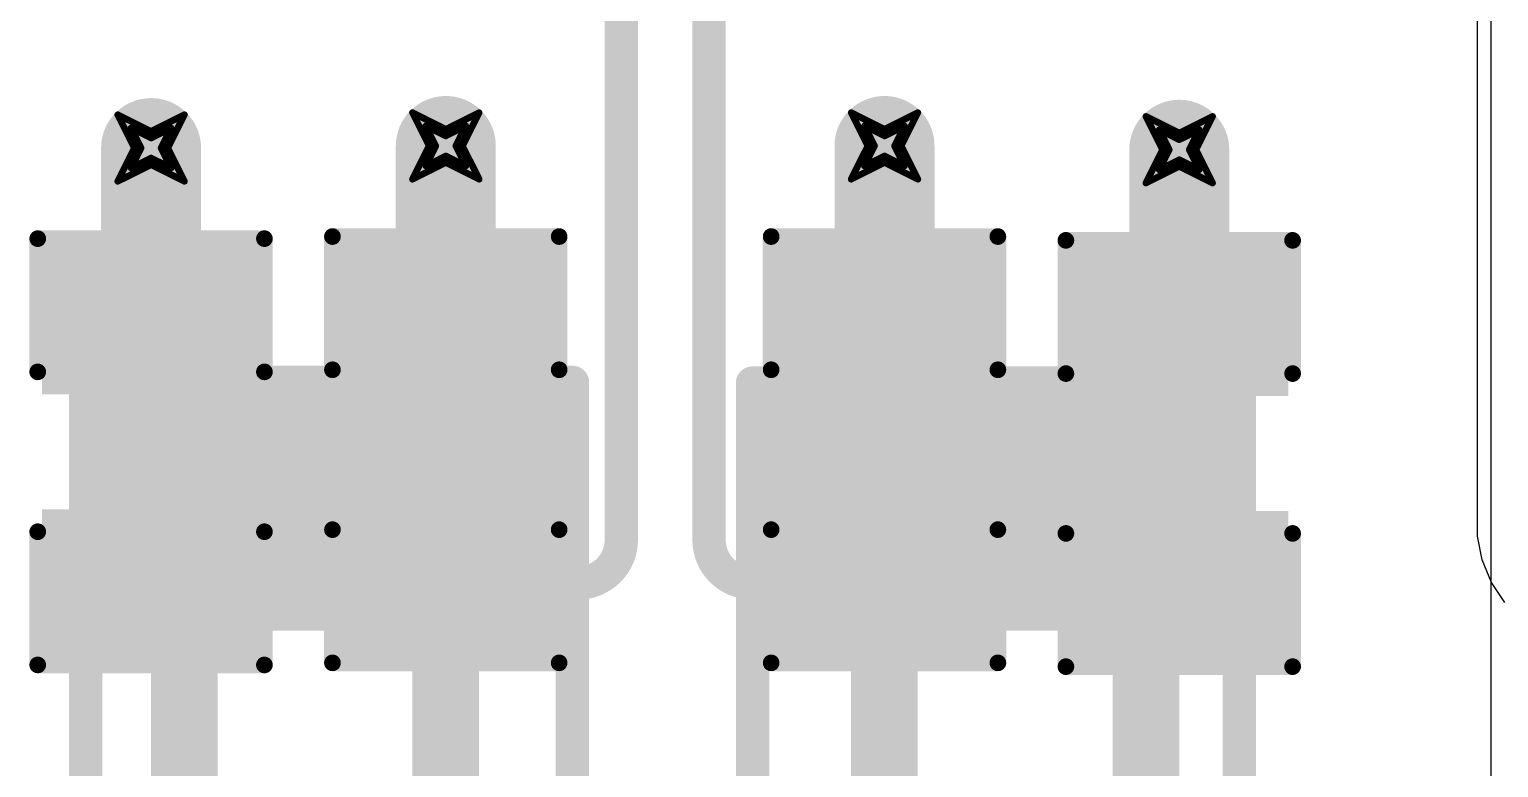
# Model space of a CAD drawing. Header units: inches. Extents: x -2 to 5376, y -4 to 5426.
# Drawn here: x 86.3 to 97.49, y 14.58 to 20.21 of the extents above; entities that cross this region are included whole.
import ezdxf

# ---------------------------------------------------------------- set-up
doc = ezdxf.new("R2010")
doc.units = ezdxf.units.IN
for name, color, linetype in [('Bottom Layer', 5, 'Continuous'), ('Bottom Overlay', 54, 'Continuous'), ('Bottom Paste', 16, 'Continuous'), ('Bottom Solder', 6, 'Continuous'), ('Drill Drawing', 1, 'Continuous'), ('Layer 1', 16, 'Continuous'), ('Layer 2', 76, 'Continuous'), ('Top Layer', 1, 'Continuous'), ('Top Overlay', 2, 'Continuous'), ('Top Paste', 8, 'Continuous'), ('Top Solder', 216, 'Continuous'), ('Via Holes', 16, 'Continuous')]:
    doc.layers.add(name, color=color, linetype=linetype)

# ---------------------------------------------------------------- blocks, each defined once
blk = doc.blocks.new('RES_2512_222')
at = {"layer": 'Top Layer'}
for points in [[(-4.04999825, 1.70000041), (-2.44999891, 1.70000041), (-2.44999891, -1.70000041), (-4.04999825, -1.70000041)], [(2.45000145, 1.70000041), (4.050000789999999, 1.70000041), (4.050000789999999, -1.70000041), (2.45000145, -1.70000041)]]:
    blk.add_hatch(color=1, dxfattribs=at).paths.add_polyline_path(points)
at = {"layer": 'Top Paste'}
for points in [[(-4.04999825, 1.70000041), (-2.44999891, 1.70000041), (-2.44999891, -1.70000041), (-4.04999825, -1.70000041)], [(2.45000145, 1.70000041), (4.050000789999999, 1.70000041), (4.050000789999999, -1.70000041), (2.45000145, -1.70000041)]]:
    blk.add_hatch(color=8, dxfattribs=at).paths.add_polyline_path(points)
at = {"layer": 'Top Solder'}
for points in [[(-4.15159825, 1.80160041), (-2.34839891, 1.80160041), (-2.34839891, -1.80160041), (-4.15159825, -1.80160041)], [(2.34840145, 1.80160041), (4.15160079, 1.80160041), (4.15160079, -1.80160041), (2.34840145, -1.80160041)]]:
    blk.add_hatch(color=216, dxfattribs=at).paths.add_polyline_path(points)
at = {"layer": 'Top Overlay', "const_width": 0.254}
for points in [[(-4.2418, 1.8542), (4.236557439999999, 1.8542)], [(-4.2418, 1.8542), (-4.2418, -1.8542)], [(4.236557439999999, 1.8542), (4.236557439999999, -1.8542)], [(-4.2418, -1.8542), (4.236557439999999, -1.8542)]]:
    blk.add_lwpolyline(points, dxfattribs=at)
at = {"layer": 'Top Overlay', "const_width": 0.127}
for points in [[(-4.3053, 1.8542, 1), (-4.1783, 1.8542, 1)], [(-4.3053, 1.8542, 1), (-4.1783, 1.8542, 1)], [(4.17305744, 1.8542, 1), (4.30005744, 1.8542, 1)], [(4.17305744, 1.8542, 1), (4.30005744, 1.8542, 1)], [(-4.3053, -1.8542, 1), (-4.1783, -1.8542, 1)], [(-4.3053, -1.8542, 1), (-4.1783, -1.8542, 1)], [(4.17305744, -1.8542, 1), (4.30005744, -1.8542, 1)], [(4.17305744, -1.8542, 1), (4.30005744, -1.8542, 1)]]:
    blk.add_lwpolyline(points, format="xyb", close=True, dxfattribs=at)
blk = doc.blocks.new('RES_2512_223')
at = {"layer": 'Top Layer'}
for points in [[(-4.04999825, 1.70000041), (-2.44999891, 1.70000041), (-2.44999891, -1.70000041), (-4.04999825, -1.70000041)], [(2.45000145, 1.70000041), (4.050000789999999, 1.70000041), (4.050000789999999, -1.70000041), (2.45000145, -1.70000041)]]:
    blk.add_hatch(color=1, dxfattribs=at).paths.add_polyline_path(points)
at = {"layer": 'Top Paste'}
for points in [[(-4.04999825, 1.70000041), (-2.44999891, 1.70000041), (-2.44999891, -1.70000041), (-4.04999825, -1.70000041)], [(2.45000145, 1.70000041), (4.050000789999999, 1.70000041), (4.050000789999999, -1.70000041), (2.45000145, -1.70000041)]]:
    blk.add_hatch(color=8, dxfattribs=at).paths.add_polyline_path(points)
at = {"layer": 'Top Solder'}
for points in [[(-4.15159825, 1.80160041), (-2.34839891, 1.80160041), (-2.34839891, -1.80160041), (-4.15159825, -1.80160041)], [(2.34840145, 1.80160041), (4.15160079, 1.80160041), (4.15160079, -1.80160041), (2.34840145, -1.80160041)]]:
    blk.add_hatch(color=216, dxfattribs=at).paths.add_polyline_path(points)
at = {"layer": 'Top Overlay', "const_width": 0.254}
for points in [[(4.236557439999999, 1.8542), (-4.2418, 1.8542)], [(-4.2418, -1.8542), (-4.2418, 1.8542)], [(4.236557439999999, -1.8542), (4.236557439999999, 1.8542)], [(4.236557439999999, -1.8542), (-4.2418, -1.8542)]]:
    blk.add_lwpolyline(points, dxfattribs=at)
at = {"layer": 'Top Overlay', "const_width": 0.127}
for points in [[(-4.3053, 1.8542, 1), (-4.1783, 1.8542, 1)], [(-4.3053, 1.8542, 1), (-4.1783, 1.8542, 1)], [(4.17305744, 1.8542, 1), (4.30005744, 1.8542, 1)], [(4.17305744, 1.8542, 1), (4.30005744, 1.8542, 1)], [(-4.3053, -1.8542, 1), (-4.1783, -1.8542, 1)], [(-4.3053, -1.8542, 1), (-4.1783, -1.8542, 1)], [(4.17305744, -1.8542, 1), (4.30005744, -1.8542, 1)], [(4.17305744, -1.8542, 1), (4.30005744, -1.8542, 1)]]:
    blk.add_lwpolyline(points, format="xyb", close=True, dxfattribs=at)
blk = doc.blocks.new('C___0805_B_333')
at = {"layer": 'Bottom Layer'}
for points in [[(-1.524, 0.7619999999999999), (-0.508, 0.7619999999999999), (-0.508, -0.7619999999999999), (-1.524, -0.7619999999999999)], [(0.50799746, 0.7619999999999999), (1.52399746, 0.7619999999999999), (1.52399746, -0.7619999999999999), (0.50799746, -0.7619999999999999)]]:
    blk.add_hatch(color=5, dxfattribs=at).paths.add_polyline_path(points)
at = {"layer": 'Bottom Paste'}
for points in [[(-1.524, 0.7619999999999999), (-0.508, 0.7619999999999999), (-0.508, -0.7619999999999999), (-1.524, -0.7619999999999999)], [(0.50799746, 0.7619999999999999), (1.52399746, 0.7619999999999999), (1.52399746, -0.7619999999999999), (0.50799746, -0.7619999999999999)]]:
    blk.add_hatch(color=16, dxfattribs=at).paths.add_polyline_path(points)
at = {"layer": 'Bottom Solder'}
for points in [[(-1.59399986, 0.8319998599999999), (-0.4380001399999999, 0.8319998599999999), (-0.4380001399999999, -0.8319998599999999), (-1.59399986, -0.8319998599999999)], [(0.4379975999999999, 0.8319998599999999), (1.59399732, 0.8319998599999999), (1.59399732, -0.8319998599999999), (0.4379975999999999, -0.8319998599999999)]]:
    blk.add_hatch(color=6, dxfattribs=at).paths.add_polyline_path(points)
at = {"layer": 'Bottom Overlay', "const_width": 0.127}
for points in [[(-1.6256, 0.8636), (-0.6096025399999999, 0.8636)], [(-1.6256, 0.8636), (-1.6256, -0.8636)], [(0.6096, 0.8636), (1.62560254, 0.8636)], [(1.62560254, 0.8636), (1.62560254, -0.8636)], [(-1.6256, -0.8636), (-0.6096025399999999, -0.8636)], [(0.6096, -0.8636), (1.62560254, -0.8636)]]:
    blk.add_lwpolyline(points, dxfattribs=at)
at = {"layer": 'Bottom Overlay', "const_width": 0.0635}
for points in [[(-1.65735, 0.8636, 1), (-1.59385, 0.8636, 1)], [(-1.65735, 0.8636, 1), (-1.59385, 0.8636, 1)], [(-0.64135254, 0.8636, 1), (-0.57785254, 0.8636, 1)], [(0.57785, 0.8636, 1), (0.64135, 0.8636, 1)], [(1.59385254, 0.8636, 1), (1.65735254, 0.8636, 1)], [(1.59385254, 0.8636, 1), (1.65735254, 0.8636, 1)], [(-1.65735, -0.8636, 1), (-1.59385, -0.8636, 1)], [(-1.65735, -0.8636, 1), (-1.59385, -0.8636, 1)], [(-0.64135254, -0.8636, 1), (-0.57785254, -0.8636, 1)], [(0.57785, -0.8636, 1), (0.64135, -0.8636, 1)], [(1.59385254, -0.8636, 1), (1.65735254, -0.8636, 1)], [(1.59385254, -0.8636, 1), (1.65735254, -0.8636, 1)]]:
    blk.add_lwpolyline(points, format="xyb", close=True, dxfattribs=at)
blk = doc.blocks.new('C___0805_B_334')
at = {"layer": 'Bottom Layer'}
for points in [[(-1.52399746, 0.7619999999999999), (-0.50799746, 0.7619999999999999), (-0.50799746, -0.7619999999999999), (-1.52399746, -0.7619999999999999)], [(0.508, 0.7619999999999999), (1.524, 0.7619999999999999), (1.524, -0.7619999999999999), (0.508, -0.7619999999999999)]]:
    blk.add_hatch(color=5, dxfattribs=at).paths.add_polyline_path(points)
at = {"layer": 'Bottom Paste'}
for points in [[(-1.52399746, 0.7619999999999999), (-0.50799746, 0.7619999999999999), (-0.50799746, -0.7619999999999999), (-1.52399746, -0.7619999999999999)], [(0.508, 0.7619999999999999), (1.524, 0.7619999999999999), (1.524, -0.7619999999999999), (0.508, -0.7619999999999999)]]:
    blk.add_hatch(color=16, dxfattribs=at).paths.add_polyline_path(points)
at = {"layer": 'Bottom Solder'}
for points in [[(-1.59399732, 0.8319998599999999), (-0.4379975999999999, 0.8319998599999999), (-0.4379975999999999, -0.8319998599999999), (-1.59399732, -0.8319998599999999)], [(0.4380001399999999, 0.8319998599999999), (1.59399986, 0.8319998599999999), (1.59399986, -0.8319998599999999), (0.4380001399999999, -0.8319998599999999)]]:
    blk.add_hatch(color=6, dxfattribs=at).paths.add_polyline_path(points)
at = {"layer": 'Bottom Overlay', "const_width": 0.127}
for points in [[(-1.62560254, 0.8636), (-0.6096, 0.8636)], [(-1.62560254, 0.8636), (-1.62560254, -0.8636)], [(0.6096025399999999, 0.8636), (1.6256, 0.8636)], [(1.6256, 0.8636), (1.6256, -0.8636)], [(-1.62560254, -0.8636), (-0.6096, -0.8636)], [(0.6096025399999999, -0.8636), (1.6256, -0.8636)]]:
    blk.add_lwpolyline(points, dxfattribs=at)
at = {"layer": 'Bottom Overlay', "const_width": 0.0635}
for points in [[(-1.65735254, 0.8636, 1), (-1.59385254, 0.8636, 1)], [(-1.65735254, 0.8636, 1), (-1.59385254, 0.8636, 1)], [(-0.64135, 0.8636, 1), (-0.57785, 0.8636, 1)], [(0.57785254, 0.8636, 1), (0.64135254, 0.8636, 1)], [(1.59385, 0.8636, 1), (1.65735, 0.8636, 1)], [(1.59385, 0.8636, 1), (1.65735, 0.8636, 1)], [(-1.65735254, -0.8636, 1), (-1.59385254, -0.8636, 1)], [(-1.65735254, -0.8636, 1), (-1.59385254, -0.8636, 1)], [(-0.64135, -0.8636, 1), (-0.57785, -0.8636, 1)], [(0.57785254, -0.8636, 1), (0.64135254, -0.8636, 1)], [(1.59385, -0.8636, 1), (1.65735, -0.8636, 1)], [(1.59385, -0.8636, 1), (1.65735, -0.8636, 1)]]:
    blk.add_lwpolyline(points, format="xyb", close=True, dxfattribs=at)
blk = doc.blocks.new('C___0805_B_335')
at = {"layer": 'Bottom Layer'}
for points in [[(-1.52399746, 0.7619999999999999), (-0.50799746, 0.7619999999999999), (-0.50799746, -0.7619999999999999), (-1.52399746, -0.7619999999999999)], [(0.508, 0.7619999999999999), (1.524, 0.7619999999999999), (1.524, -0.7619999999999999), (0.508, -0.7619999999999999)]]:
    blk.add_hatch(color=5, dxfattribs=at).paths.add_polyline_path(points)
at = {"layer": 'Bottom Paste'}
for points in [[(-1.52399746, 0.7619999999999999), (-0.50799746, 0.7619999999999999), (-0.50799746, -0.7619999999999999), (-1.52399746, -0.7619999999999999)], [(0.508, 0.7619999999999999), (1.524, 0.7619999999999999), (1.524, -0.7619999999999999), (0.508, -0.7619999999999999)]]:
    blk.add_hatch(color=16, dxfattribs=at).paths.add_polyline_path(points)
at = {"layer": 'Bottom Solder'}
for points in [[(-1.59399732, 0.8319998599999999), (-0.4379975999999999, 0.8319998599999999), (-0.4379975999999999, -0.8319998599999999), (-1.59399732, -0.8319998599999999)], [(0.4380001399999999, 0.8319998599999999), (1.59399986, 0.8319998599999999), (1.59399986, -0.8319998599999999), (0.4380001399999999, -0.8319998599999999)]]:
    blk.add_hatch(color=6, dxfattribs=at).paths.add_polyline_path(points)
at = {"layer": 'Bottom Overlay', "const_width": 0.127}
for points in [[(-0.6096, 0.8636), (-1.62560254, 0.8636)], [(-1.62560254, -0.8636), (-1.62560254, 0.8636)], [(1.6256, 0.8636), (0.6096025399999999, 0.8636)], [(1.6256, -0.8636), (1.6256, 0.8636)], [(-0.6096, -0.8636), (-1.62560254, -0.8636)], [(1.6256, -0.8636), (0.6096025399999999, -0.8636)]]:
    blk.add_lwpolyline(points, dxfattribs=at)
at = {"layer": 'Bottom Overlay', "const_width": 0.0635}
for points in [[(-1.65735254, 0.8636, 1), (-1.59385254, 0.8636, 1)], [(-1.65735254, 0.8636, 1), (-1.59385254, 0.8636, 1)], [(-0.64135, 0.8636, 1), (-0.57785, 0.8636, 1)], [(0.57785254, 0.8636, 1), (0.64135254, 0.8636, 1)], [(1.59385, 0.8636, 1), (1.65735, 0.8636, 1)], [(1.59385, 0.8636, 1), (1.65735, 0.8636, 1)], [(-1.65735254, -0.8636, 1), (-1.59385254, -0.8636, 1)], [(-1.65735254, -0.8636, 1), (-1.59385254, -0.8636, 1)], [(-0.64135, -0.8636, 1), (-0.57785, -0.8636, 1)], [(0.57785254, -0.8636, 1), (0.64135254, -0.8636, 1)], [(1.59385, -0.8636, 1), (1.65735, -0.8636, 1)], [(1.59385, -0.8636, 1), (1.65735, -0.8636, 1)]]:
    blk.add_lwpolyline(points, format="xyb", close=True, dxfattribs=at)
blk = doc.blocks.new('C___0805_B_336')
at = {"layer": 'Bottom Layer'}
for points in [[(-1.524, 0.7619999999999999), (-0.508, 0.7619999999999999), (-0.508, -0.7619999999999999), (-1.524, -0.7619999999999999)], [(0.508, 0.7619999999999999), (1.524, 0.7619999999999999), (1.524, -0.7619999999999999), (0.508, -0.7619999999999999)]]:
    blk.add_hatch(color=5, dxfattribs=at).paths.add_polyline_path(points)
at = {"layer": 'Bottom Paste'}
for points in [[(-1.524, 0.7619999999999999), (-0.508, 0.7619999999999999), (-0.508, -0.7619999999999999), (-1.524, -0.7619999999999999)], [(0.508, 0.7619999999999999), (1.524, 0.7619999999999999), (1.524, -0.7619999999999999), (0.508, -0.7619999999999999)]]:
    blk.add_hatch(color=16, dxfattribs=at).paths.add_polyline_path(points)
at = {"layer": 'Bottom Solder'}
for points in [[(-1.59399986, 0.8319998599999999), (-0.4380001399999999, 0.8319998599999999), (-0.4380001399999999, -0.8319998599999999), (-1.59399986, -0.8319998599999999)], [(0.4380001399999999, 0.8319998599999999), (1.59399986, 0.8319998599999999), (1.59399986, -0.8319998599999999), (0.4380001399999999, -0.8319998599999999)]]:
    blk.add_hatch(color=6, dxfattribs=at).paths.add_polyline_path(points)
at = {"layer": 'Bottom Overlay', "const_width": 0.127}
for points in [[(-0.6096, 0.8636), (-1.6256, 0.8636)], [(-1.6256, -0.8636), (-1.6256, 0.8636)], [(1.6256, 0.8636), (0.6096, 0.8636)], [(1.6256, -0.8636), (1.6256, 0.8636)], [(-0.6096, -0.8636), (-1.6256, -0.8636)], [(1.6256, -0.8636), (0.6096, -0.8636)]]:
    blk.add_lwpolyline(points, dxfattribs=at)
at = {"layer": 'Bottom Overlay', "const_width": 0.0635}
for points in [[(-1.65735, 0.8636, 1), (-1.59385, 0.8636, 1)], [(-1.65735, 0.8636, 1), (-1.59385, 0.8636, 1)], [(-0.64135, 0.8636, 1), (-0.57785, 0.8636, 1)], [(0.57785, 0.8636, 1), (0.64135, 0.8636, 1)], [(1.59385, 0.8636, 1), (1.65735, 0.8636, 1)], [(1.59385, 0.8636, 1), (1.65735, 0.8636, 1)], [(-1.65735, -0.8636, 1), (-1.59385, -0.8636, 1)], [(-1.65735, -0.8636, 1), (-1.59385, -0.8636, 1)], [(-0.64135, -0.8636, 1), (-0.57785, -0.8636, 1)], [(0.57785, -0.8636, 1), (0.64135, -0.8636, 1)], [(1.59385, -0.8636, 1), (1.65735, -0.8636, 1)], [(1.59385, -0.8636, 1), (1.65735, -0.8636, 1)]]:
    blk.add_lwpolyline(points, format="xyb", close=True, dxfattribs=at)

msp = doc.modelspace()

# ---------------------------------------------------------------- hatches: boundary and pattern name
at = {"layer": 'Bottom Layer'}
h = msp.add_hatch(color=5, dxfattribs=at)
edge = h.paths.add_edge_path()
edge.add_arc((87.22786212, 19.30400254), 0.2999994, 0, 360)
h = msp.add_hatch(color=5, dxfattribs=at)
edge = h.paths.add_edge_path()
edge.add_arc((89.47351676, 19.31991818), 0.2999994, 0, 360)
h = msp.add_hatch(color=5, dxfattribs=at)
edge = h.paths.add_edge_path()
edge.add_arc((92.81595864, 19.31992072), 0.2999994, 0, 360)
h = msp.add_hatch(color=5, dxfattribs=at)
edge = h.paths.add_edge_path()
edge.add_arc((95.06151168, 19.29100028), 0.2999994, 0, 360)
at = {"layer": 'Layer 1'}
h = msp.add_hatch(color=16, dxfattribs=at)
edge = h.paths.add_edge_path()
edge.add_arc((87.22786212, 19.30400254), 0.2999994, 0, 360)
h = msp.add_hatch(color=16, dxfattribs=at)
edge = h.paths.add_edge_path()
edge.add_arc((89.47351676, 19.31991818), 0.2999994, 0, 360)
h = msp.add_hatch(color=16, dxfattribs=at)
edge = h.paths.add_edge_path()
edge.add_arc((92.81595864, 19.31992072), 0.2999994, 0, 360)
h = msp.add_hatch(color=16, dxfattribs=at)
edge = h.paths.add_edge_path()
edge.add_arc((95.06151168, 19.29100028), 0.2999994, 0, 360)
at = {"layer": 'Layer 2'}
h = msp.add_hatch(color=76, dxfattribs=at)
edge = h.paths.add_edge_path()
edge.add_arc((87.22786212, 19.30400254), 0.2999994, 0, 360)
h = msp.add_hatch(color=76, dxfattribs=at)
edge = h.paths.add_edge_path()
edge.add_arc((89.47351676, 19.31991818), 0.2999994, 0, 360)
h = msp.add_hatch(color=76, dxfattribs=at)
edge = h.paths.add_edge_path()
edge.add_arc((92.81595864, 19.31992072), 0.2999994, 0, 360)
h = msp.add_hatch(color=76, dxfattribs=at)
edge = h.paths.add_edge_path()
edge.add_arc((95.06151168, 19.29100028), 0.2999994, 0, 360)
at = {"layer": 'Top Layer'}
h = msp.add_hatch(color=1, dxfattribs=at)
edge = h.paths.add_edge_path()
edge.add_arc((87.22786212, 19.30400254), 0.2999994, 0, 360)
h = msp.add_hatch(color=1, dxfattribs=at)
edge = h.paths.add_edge_path()
edge.add_arc((89.47351676, 19.31991818), 0.2999994, 0, 360)
h = msp.add_hatch(color=1, dxfattribs=at)
edge = h.paths.add_edge_path()
edge.add_arc((92.81595864, 19.31992072), 0.2999994, 0, 360)
h = msp.add_hatch(color=1, dxfattribs=at)
edge = h.paths.add_edge_path()
edge.add_arc((95.06151168, 19.29100028), 0.2999994, 0, 360)
at = {"layer": 'Via Holes'}
h = msp.add_hatch(color=7, dxfattribs=at)
edge = h.paths.add_edge_path()
edge.add_arc((87.22786212, 19.30400254), 0.1499997, 0, 360)
h = msp.add_hatch(color=7, dxfattribs=at)
edge = h.paths.add_edge_path()
edge.add_arc((89.47351676, 19.31991818), 0.1499997, 0, 360)
h = msp.add_hatch(color=7, dxfattribs=at)
edge = h.paths.add_edge_path()
edge.add_arc((92.81595864, 19.31992072), 0.1499997, 0, 360)
h = msp.add_hatch(color=7, dxfattribs=at)
edge = h.paths.add_edge_path()
edge.add_arc((95.06151168, 19.29100028), 0.1499997, 0, 360)

# ---------------------------------------------------------------- linework, layer by layer
at = {"layer": 'Bottom Layer'}
for points, const_width in [([(91.47903471999999, 16.31460542), (91.47903471999999, 24.95456528)], 0.254), ([(90.81053211999999, 16.31464606), (90.81053211999999, 24.40386788)], 0.254), ([(87.22786212, 18.00324568), (87.22786212, 19.30400254)], 0.7619999999999999), ([(89.47351676, 18.01916132), (89.47351676, 19.31991818)], 0.7619999999999999), ([(92.81595864, 18.01916386), (92.81595864, 19.31992072)], 0.7619999999999999), ([(95.06151168, 17.99024342), (95.06151168, 19.29100028)], 0.7619999999999999), ([(87.48186211999999, 13.92620532), (87.48186211999999, 15.9871664)], 0.508), ([(89.47342024, 13.92620278), (89.47342024, 15.98716386)], 0.508), ([(92.81578084, 15.98716386), (92.81578084, 16.00012548)], 0.508), ([(92.81578084, 13.9391644), (92.81578084, 15.98716386)], 0.508), ([(94.80743039999999, 13.9132056), (94.80743039999999, 15.97416668)], 0.508), ([(89.47351168, 15.9872045), (90.48309056, 15.9872045)], 0.254), ([(91.80647628, 15.98716386), (92.81578084, 15.98716386)], 0.254), ([(92.81578084, 15.98716386), (92.81595864, 15.98716386)], 0.254)]:
    msp.add_lwpolyline(points, dxfattribs=dict(at, const_width=const_width))
for points, const_width in [([(87.03736212, 19.30400254, 1), (87.41836212, 19.30400254, 1)], 0.3809999999999999), ([(89.28301676, 19.31991818, 1), (89.66401676, 19.31991818, 1)], 0.3809999999999999), ([(92.62545863999999, 19.31992072, 1), (93.00645863999999, 19.31992072, 1)], 0.3809999999999999), ([(94.87101168, 19.29100028, 1), (95.25201168, 19.29100028, 1)], 0.3809999999999999), ([(87.03736212, 18.00324568, 1), (87.41836212, 18.00324568, 1)], 0.3809999999999999), ([(89.28301676, 18.01916132, 1), (89.66401676, 18.01916132, 1)], 0.3809999999999999), ([(92.62545863999999, 18.01916386, 1), (93.00645863999999, 18.01916386, 1)], 0.3809999999999999), ([(94.87101168, 17.99024342, 1), (95.25201168, 17.99024342, 1)], 0.3809999999999999), ([(90.74703212, 16.31464606, 1), (90.87403212, 16.31464606, 1)], 0.127), ([(90.74703212, 16.31464606, 1), (90.87403212, 16.31464606, 1)], 0.127), ([(91.41553472, 16.31460542, 1), (91.54253471999999, 16.31460542, 1)], 0.127), ([(91.41553472, 16.31460542, 1), (91.54253471999999, 16.31460542, 1)], 0.127), ([(87.35486211999999, 15.9871664, 1), (87.60886212, 15.9871664, 1)], 0.254), ([(89.34642023999999, 15.98716386, 1), (89.60042023999999, 15.98716386, 1)], 0.254), ([(92.68878084, 16.00012548, 1), (92.94278084, 16.00012548, 1)], 0.254), ([(92.68878084, 15.98716386, 1), (92.94278084, 15.98716386, 1)], 0.254), ([(92.68878084, 15.98716386, 1), (92.94278084, 15.98716386, 1)], 0.254), ([(94.68043039999999, 15.97416668, 1), (94.93443039999998, 15.97416668, 1)], 0.254), ([(89.41001168, 15.9872045, 1), (89.53701167999999, 15.9872045, 1)], 0.127), ([(90.41959055999999, 15.9872045, 1), (90.54659055999998, 15.9872045, 1)], 0.127), ([(90.41959055999999, 15.9872045, 1), (90.54659055999998, 15.9872045, 1)], 0.127), ([(91.74297628, 15.98716386, 1), (91.86997627999999, 15.98716386, 1)], 0.127), ([(91.74297628, 15.98716386, 1), (91.86997627999999, 15.98716386, 1)], 0.127), ([(92.75228084, 15.98716386, 1), (92.87928083999999, 15.98716386, 1)], 0.127), ([(92.75228084, 15.98716386, 1), (92.87928083999999, 15.98716386, 1)], 0.127), ([(92.75245863999999, 15.98716386, 1), (92.87945864, 15.98716386, 1)], 0.127)]:
    msp.add_lwpolyline(points, format="xyb", close=True, dxfattribs=dict(at, const_width=const_width))
at = {"layer": 'Bottom Layer', "const_width": 0.254}
for points in [[(90.81053211999999, 16.31464606, -0.4142135623730951), (90.48309056, 15.9872045)], [(91.80647628, 15.98716386, -0.4142135623730951), (91.47903471999999, 16.31460542)]]:
    msp.add_lwpolyline(points, format="xyb", dxfattribs=at)
at = {"layer": 'Drill Drawing', "const_width": 0.0508}
for points in [[(89.21951675999999, 19.57391818), (89.47351676, 19.44691818)], [(89.21951675999999, 19.57391818), (89.34651675999999, 19.31991818)], [(89.47351676, 19.44691818), (89.72751675999999, 19.57391818)], [(89.60051675999999, 19.31991818), (89.72751675999999, 19.57391818)], [(92.56195864, 19.57392072), (92.81595864, 19.44692072)], [(92.56195864, 19.57392072), (92.68895864, 19.31992072)], [(92.81595864, 19.44692072), (93.06995864, 19.57392072)], [(92.94295864, 19.31992072), (93.06995864, 19.57392072)], [(86.97386212, 19.55800254), (87.22786212, 19.43100254)], [(86.97386212, 19.55800254), (87.10086212, 19.30400254)], [(87.07546212, 19.45640254), (87.22786212, 19.38020254)], [(87.07546212, 19.45640254), (87.15166212, 19.30400254)], [(87.22786212, 19.43100254), (87.48186211999999, 19.55800254)], [(87.22786212, 19.38020254), (87.38026212, 19.45640254)], [(87.30406212, 19.30400254), (87.38026212, 19.45640254)], [(87.35486211999999, 19.30400254), (87.48186211999999, 19.55800254)], [(89.32111676, 19.47231818), (89.47351676, 19.39611818)], [(89.32111676, 19.47231818), (89.39731676, 19.31991818)], [(89.47351676, 19.39611818), (89.62591676, 19.47231818)], [(89.54971676, 19.31991818), (89.62591676, 19.47231818)], [(92.66355863999999, 19.47232072), (92.81595864, 19.39612072)], [(92.66355863999999, 19.47232072), (92.73975863999999, 19.31992072)], [(92.81595864, 19.39612072), (92.96835863999999, 19.47232072)], [(92.89215863999999, 19.31992072), (92.96835863999999, 19.47232072)], [(94.80751167999999, 19.54500028), (95.06151168, 19.41800028)], [(94.80751167999999, 19.54500028), (94.93451167999999, 19.29100028)], [(95.06151168, 19.41800028), (95.31551168, 19.54500028)], [(95.18851167999999, 19.29100028), (95.31551168, 19.54500028)], [(94.90911168, 19.44340028), (95.06151168, 19.36720028)], [(94.90911168, 19.44340028), (94.98531168, 19.29100028)], [(95.06151168, 19.36720028), (95.21391168, 19.44340028)], [(95.13771168, 19.29100028), (95.21391168, 19.44340028)], [(86.97386212, 19.05000254), (87.10086212, 19.30400254)], [(87.07546212, 19.15160254), (87.15166212, 19.30400254)], [(87.30406212, 19.30400254), (87.38026212, 19.15160254)], [(87.35486211999999, 19.30400254), (87.48186211999999, 19.05000254)], [(89.21951675999999, 19.06591818), (89.34651675999999, 19.31991818)], [(89.32111676, 19.16751818), (89.39731676, 19.31991818)], [(89.32111676, 19.16751818), (89.47351676, 19.24371818)], [(89.47351676, 19.24371818), (89.62591676, 19.16751818)], [(89.54971676, 19.31991818), (89.62591676, 19.16751818)], [(89.60051675999999, 19.31991818), (89.72751675999999, 19.06591818)], [(92.56195864, 19.06592072), (92.68895864, 19.31992072)], [(92.66355863999999, 19.16752072), (92.73975863999999, 19.31992072)], [(92.66355863999999, 19.16752072), (92.81595864, 19.24372072)], [(92.81595864, 19.24372072), (92.96835863999999, 19.16752072)], [(92.89215863999999, 19.31992072), (92.96835863999999, 19.16752072)], [(92.94295864, 19.31992072), (93.06995864, 19.06592072)], [(94.80751167999999, 19.03700028), (94.93451167999999, 19.29100028)], [(94.90911168, 19.13860028), (94.98531168, 19.29100028)], [(95.13771168, 19.29100028), (95.21391168, 19.13860028)], [(95.18851167999999, 19.29100028), (95.31551168, 19.03700028)], [(86.97386212, 19.05000254), (87.22786212, 19.17700254)], [(87.07546212, 19.15160254), (87.22786212, 19.22780254)], [(87.22786212, 19.22780254), (87.38026212, 19.15160254)], [(87.22786212, 19.17700254), (87.48186211999999, 19.05000254)], [(89.21951675999999, 19.06591818), (89.47351676, 19.19291818)], [(89.47351676, 19.19291818), (89.72751675999999, 19.06591818)], [(92.56195864, 19.06592072), (92.81595864, 19.19292072)], [(92.81595864, 19.19292072), (93.06995864, 19.06592072)], [(94.80751167999999, 19.03700028), (95.06151168, 19.16400028)], [(94.90911168, 19.13860028), (95.06151168, 19.21480028)], [(95.06151168, 19.21480028), (95.21391168, 19.13860028)], [(95.06151168, 19.16400028), (95.31551168, 19.03700028)]]:
    msp.add_lwpolyline(points, dxfattribs=at)
at = {"layer": 'Drill Drawing', "const_width": 0.0254}
for points in [[(89.20681676, 19.57391818, 1), (89.23221676, 19.57391818, 1)], [(89.20681676, 19.57391818, 1), (89.23221676, 19.57391818, 1)], [(89.71481676, 19.57391818, 1), (89.74021676, 19.57391818, 1)], [(89.71481676, 19.57391818, 1), (89.74021676, 19.57391818, 1)], [(92.54925863999999, 19.57392072, 1), (92.57465864, 19.57392072, 1)], [(92.54925863999999, 19.57392072, 1), (92.57465864, 19.57392072, 1)], [(93.05725863999999, 19.57392072, 1), (93.08265864, 19.57392072, 1)], [(93.05725863999999, 19.57392072, 1), (93.08265864, 19.57392072, 1)], [(86.96116212, 19.55800254, 1), (86.98656211999999, 19.55800254, 1)], [(86.96116212, 19.55800254, 1), (86.98656211999999, 19.55800254, 1)], [(87.06276212, 19.45640254, 1), (87.08816211999999, 19.45640254, 1)], [(87.06276212, 19.45640254, 1), (87.08816211999999, 19.45640254, 1)], [(87.36756212, 19.45640254, 1), (87.39296211999999, 19.45640254, 1)], [(87.36756212, 19.45640254, 1), (87.39296211999999, 19.45640254, 1)], [(87.46916212, 19.55800254, 1), (87.49456212, 19.55800254, 1)], [(87.46916212, 19.55800254, 1), (87.49456212, 19.55800254, 1)], [(89.30841676, 19.47231818, 1), (89.33381675999999, 19.47231818, 1)], [(89.30841676, 19.47231818, 1), (89.33381675999999, 19.47231818, 1)], [(89.61321676, 19.47231818, 1), (89.63861675999999, 19.47231818, 1)], [(89.61321676, 19.47231818, 1), (89.63861675999999, 19.47231818, 1)], [(92.65085864, 19.47232072, 1), (92.67625864, 19.47232072, 1)], [(92.65085864, 19.47232072, 1), (92.67625864, 19.47232072, 1)], [(92.95565864, 19.47232072, 1), (92.98105864, 19.47232072, 1)], [(92.95565864, 19.47232072, 1), (92.98105864, 19.47232072, 1)], [(94.79481168, 19.54500028, 1), (94.82021168, 19.54500028, 1)], [(94.79481168, 19.54500028, 1), (94.82021168, 19.54500028, 1)], [(95.30281167999999, 19.54500028, 1), (95.32821168, 19.54500028, 1)], [(95.30281167999999, 19.54500028, 1), (95.32821168, 19.54500028, 1)], [(87.21516211999999, 19.43100254, 1), (87.24056211999999, 19.43100254, 1)], [(87.21516211999999, 19.43100254, 1), (87.24056211999999, 19.43100254, 1)], [(87.21516211999999, 19.38020254, 1), (87.24056211999999, 19.38020254, 1)], [(87.21516211999999, 19.38020254, 1), (87.24056211999999, 19.38020254, 1)], [(89.46081676, 19.44691818, 1), (89.48621675999999, 19.44691818, 1)], [(89.46081676, 19.44691818, 1), (89.48621675999999, 19.44691818, 1)], [(89.46081676, 19.39611818, 1), (89.48621675999999, 19.39611818, 1)], [(89.46081676, 19.39611818, 1), (89.48621675999999, 19.39611818, 1)], [(92.80325864, 19.44692072, 1), (92.82865863999999, 19.44692072, 1)], [(92.80325864, 19.44692072, 1), (92.82865863999999, 19.44692072, 1)], [(92.80325864, 19.39612072, 1), (92.82865863999999, 19.39612072, 1)], [(92.80325864, 19.39612072, 1), (92.82865863999999, 19.39612072, 1)], [(94.89641167999999, 19.44340028, 1), (94.92181168, 19.44340028, 1)], [(94.89641167999999, 19.44340028, 1), (94.92181168, 19.44340028, 1)], [(95.04881168, 19.41800028, 1), (95.07421167999999, 19.41800028, 1)], [(95.04881168, 19.41800028, 1), (95.07421167999999, 19.41800028, 1)], [(95.04881168, 19.36720028, 1), (95.07421167999999, 19.36720028, 1)], [(95.04881168, 19.36720028, 1), (95.07421167999999, 19.36720028, 1)], [(95.20121167999999, 19.44340028, 1), (95.22661168, 19.44340028, 1)], [(95.20121167999999, 19.44340028, 1), (95.22661168, 19.44340028, 1)], [(87.08816211999999, 19.30400254, 1), (87.11356212, 19.30400254, 1)], [(87.08816211999999, 19.30400254, 1), (87.11356212, 19.30400254, 1)], [(87.13896212, 19.30400254, 1), (87.16436211999999, 19.30400254, 1)], [(87.13896212, 19.30400254, 1), (87.16436211999999, 19.30400254, 1)], [(87.29136211999999, 19.30400254, 1), (87.31676211999999, 19.30400254, 1)], [(87.29136211999999, 19.30400254, 1), (87.31676211999999, 19.30400254, 1)], [(87.34216212, 19.30400254, 1), (87.36756212, 19.30400254, 1)], [(87.34216212, 19.30400254, 1), (87.36756212, 19.30400254, 1)], [(89.33381675999999, 19.31991818, 1), (89.35921676, 19.31991818, 1)], [(89.33381675999999, 19.31991818, 1), (89.35921676, 19.31991818, 1)], [(89.38461675999999, 19.31991818, 1), (89.41001676, 19.31991818, 1)], [(89.38461675999999, 19.31991818, 1), (89.41001676, 19.31991818, 1)], [(89.46081676, 19.24371818, 1), (89.48621675999999, 19.24371818, 1)], [(89.46081676, 19.24371818, 1), (89.48621675999999, 19.24371818, 1)], [(89.53701676, 19.31991818, 1), (89.56241675999999, 19.31991818, 1)], [(89.53701676, 19.31991818, 1), (89.56241675999999, 19.31991818, 1)], [(89.58781676, 19.31991818, 1), (89.61321676, 19.31991818, 1)], [(89.58781676, 19.31991818, 1), (89.61321676, 19.31991818, 1)], [(92.67625864, 19.31992072, 1), (92.70165863999999, 19.31992072, 1)], [(92.67625864, 19.31992072, 1), (92.70165863999999, 19.31992072, 1)], [(92.72705864, 19.31992072, 1), (92.75245863999999, 19.31992072, 1)], [(92.72705864, 19.31992072, 1), (92.75245863999999, 19.31992072, 1)], [(92.80325864, 19.24372072, 1), (92.82865863999999, 19.24372072, 1)], [(92.80325864, 19.24372072, 1), (92.82865863999999, 19.24372072, 1)], [(92.87945864, 19.31992072, 1), (92.90485864, 19.31992072, 1)], [(92.87945864, 19.31992072, 1), (92.90485864, 19.31992072, 1)], [(92.93025863999999, 19.31992072, 1), (92.95565864, 19.31992072, 1)], [(92.93025863999999, 19.31992072, 1), (92.95565864, 19.31992072, 1)], [(94.92181168, 19.29100028, 1), (94.94721168, 19.29100028, 1)], [(94.92181168, 19.29100028, 1), (94.94721168, 19.29100028, 1)], [(94.97261168, 19.29100028, 1), (94.99801167999999, 19.29100028, 1)], [(94.97261168, 19.29100028, 1), (94.99801167999999, 19.29100028, 1)], [(95.12501168, 19.29100028, 1), (95.15041167999999, 19.29100028, 1)], [(95.12501168, 19.29100028, 1), (95.15041167999999, 19.29100028, 1)], [(95.17581168, 19.29100028, 1), (95.20121167999999, 19.29100028, 1)], [(95.17581168, 19.29100028, 1), (95.20121167999999, 19.29100028, 1)], [(87.06276212, 19.15160254, 1), (87.08816211999999, 19.15160254, 1)], [(87.06276212, 19.15160254, 1), (87.08816211999999, 19.15160254, 1)], [(87.21516211999999, 19.22780254, 1), (87.24056211999999, 19.22780254, 1)], [(87.21516211999999, 19.22780254, 1), (87.24056211999999, 19.22780254, 1)], [(87.21516211999999, 19.17700254, 1), (87.24056211999999, 19.17700254, 1)], [(87.21516211999999, 19.17700254, 1), (87.24056211999999, 19.17700254, 1)], [(87.36756212, 19.15160254, 1), (87.39296211999999, 19.15160254, 1)], [(87.36756212, 19.15160254, 1), (87.39296211999999, 19.15160254, 1)], [(89.30841676, 19.16751818, 1), (89.33381675999999, 19.16751818, 1)], [(89.30841676, 19.16751818, 1), (89.33381675999999, 19.16751818, 1)], [(89.46081676, 19.19291818, 1), (89.48621675999999, 19.19291818, 1)], [(89.46081676, 19.19291818, 1), (89.48621675999999, 19.19291818, 1)], [(89.61321676, 19.16751818, 1), (89.63861675999999, 19.16751818, 1)], [(89.61321676, 19.16751818, 1), (89.63861675999999, 19.16751818, 1)], [(92.65085864, 19.16752072, 1), (92.67625864, 19.16752072, 1)], [(92.65085864, 19.16752072, 1), (92.67625864, 19.16752072, 1)], [(92.80325864, 19.19292072, 1), (92.82865863999999, 19.19292072, 1)], [(92.80325864, 19.19292072, 1), (92.82865863999999, 19.19292072, 1)], [(92.95565864, 19.16752072, 1), (92.98105864, 19.16752072, 1)], [(92.95565864, 19.16752072, 1), (92.98105864, 19.16752072, 1)], [(94.89641167999999, 19.13860028, 1), (94.92181168, 19.13860028, 1)], [(94.89641167999999, 19.13860028, 1), (94.92181168, 19.13860028, 1)], [(95.04881168, 19.21480028, 1), (95.07421167999999, 19.21480028, 1)], [(95.04881168, 19.21480028, 1), (95.07421167999999, 19.21480028, 1)], [(95.04881168, 19.16400028, 1), (95.07421167999999, 19.16400028, 1)], [(95.04881168, 19.16400028, 1), (95.07421167999999, 19.16400028, 1)], [(95.20121167999999, 19.13860028, 1), (95.22661168, 19.13860028, 1)], [(95.20121167999999, 19.13860028, 1), (95.22661168, 19.13860028, 1)], [(86.96116212, 19.05000254, 1), (86.98656211999999, 19.05000254, 1)], [(86.96116212, 19.05000254, 1), (86.98656211999999, 19.05000254, 1)], [(87.46916212, 19.05000254, 1), (87.49456212, 19.05000254, 1)], [(87.46916212, 19.05000254, 1), (87.49456212, 19.05000254, 1)], [(89.20681676, 19.06591818, 1), (89.23221676, 19.06591818, 1)], [(89.20681676, 19.06591818, 1), (89.23221676, 19.06591818, 1)], [(89.71481676, 19.06591818, 1), (89.74021676, 19.06591818, 1)], [(89.71481676, 19.06591818, 1), (89.74021676, 19.06591818, 1)], [(92.54925863999999, 19.06592072, 1), (92.57465864, 19.06592072, 1)], [(92.54925863999999, 19.06592072, 1), (92.57465864, 19.06592072, 1)], [(93.05725863999999, 19.06592072, 1), (93.08265864, 19.06592072, 1)], [(93.05725863999999, 19.06592072, 1), (93.08265864, 19.06592072, 1)], [(94.79481168, 19.03700028, 1), (94.82021168, 19.03700028, 1)], [(94.79481168, 19.03700028, 1), (94.82021168, 19.03700028, 1)], [(95.30281167999999, 19.03700028, 1), (95.32821168, 19.03700028, 1)], [(95.30281167999999, 19.03700028, 1), (95.32821168, 19.03700028, 1)]]:
    msp.add_lwpolyline(points, format="xyb", close=True, dxfattribs=at)
at = {"layer": 'Layer 2'}
msp.add_line((97.4344, 24.06493282), (97.4344, 1.18888002), dxfattribs=at)
at = {"layer": 'Top Layer'}
for p, q in [((97.33279999999999, 16.43728996), (97.33279999999999, 24.01399566)), ((97.33279746, 16.34461298), (97.33279999999999, 16.43728996)), ((97.36895689999999, 16.1628201), (97.33279746, 16.34461298)), ((97.43988894, 15.9915733), (97.36895689999999, 16.1628201)), ((97.54286561999999, 15.83745626), (97.43988894, 15.9915733))]:
    msp.add_line(p, q, dxfattribs=at)
at = {"layer": 'Top Layer', "const_width": 0.7619999999999999}
for points in [[(89.47351676, 16.9436796), (89.47351676, 19.31991818)], [(92.81595864, 16.94368214), (92.81595864, 19.31992072)], [(89.05451581999999, 16.52467866), (89.47351676, 16.9436796)], [(92.81595864, 16.94368214), (93.23495958, 16.5246812)], [(88.58441515999999, 16.52467866), (89.05451581999999, 16.52467866)], [(93.23495958, 16.5246812), (93.66441515999999, 16.5246812)]]:
    msp.add_lwpolyline(points, dxfattribs=at)
at = {"layer": 'Top Layer', "const_width": 0.3809999999999999}
for points in [[(89.28301676, 19.31991818, 1), (89.66401676, 19.31991818, 1)], [(92.62545863999999, 19.31992072, 1), (93.00645863999999, 19.31992072, 1)], [(89.28301676, 16.9436796, 1), (89.66401676, 16.9436796, 1)], [(89.28301676, 16.9436796, 1), (89.66401676, 16.9436796, 1)], [(92.62545863999999, 16.94368214, 1), (93.00645863999999, 16.94368214, 1)], [(92.62545863999999, 16.94368214, 1), (93.00645863999999, 16.94368214, 1)], [(88.39391515999999, 16.52467866, 1), (88.77491516, 16.52467866, 1)], [(88.86401581999999, 16.52467866, 1), (89.24501581999999, 16.52467866, 1)], [(88.86401581999999, 16.52467866, 1), (89.24501581999999, 16.52467866, 1)], [(93.04445958, 16.5246812, 1), (93.42545958, 16.5246812, 1)], [(93.04445958, 16.5246812, 1), (93.42545958, 16.5246812, 1)], [(93.47391516, 16.5246812, 1), (93.85491515999999, 16.5246812, 1)]]:
    msp.add_lwpolyline(points, format="xyb", close=True, dxfattribs=at)

# ---------------------------------------------------------------- block references
for name, p, rotation in [('C___0805_B_336', (87.22786212, 16.98724568), 270), ('C___0805_B_335', (89.47351676, 17.00316386), 270), ('C___0805_B_333', (92.81595864, 17.0031664), 90), ('C___0805_B_334', (95.06151168, 16.97424342), 90), ('RES_2512_223', (88.58441515999999, 13.27468008), 270), ('RES_2512_222', (93.66441515999999, 13.27468008), 90)]:
    msp.add_blockref(name, p, dxfattribs=dict(rotation=rotation))

doc.saveas('drawing.dxf')
